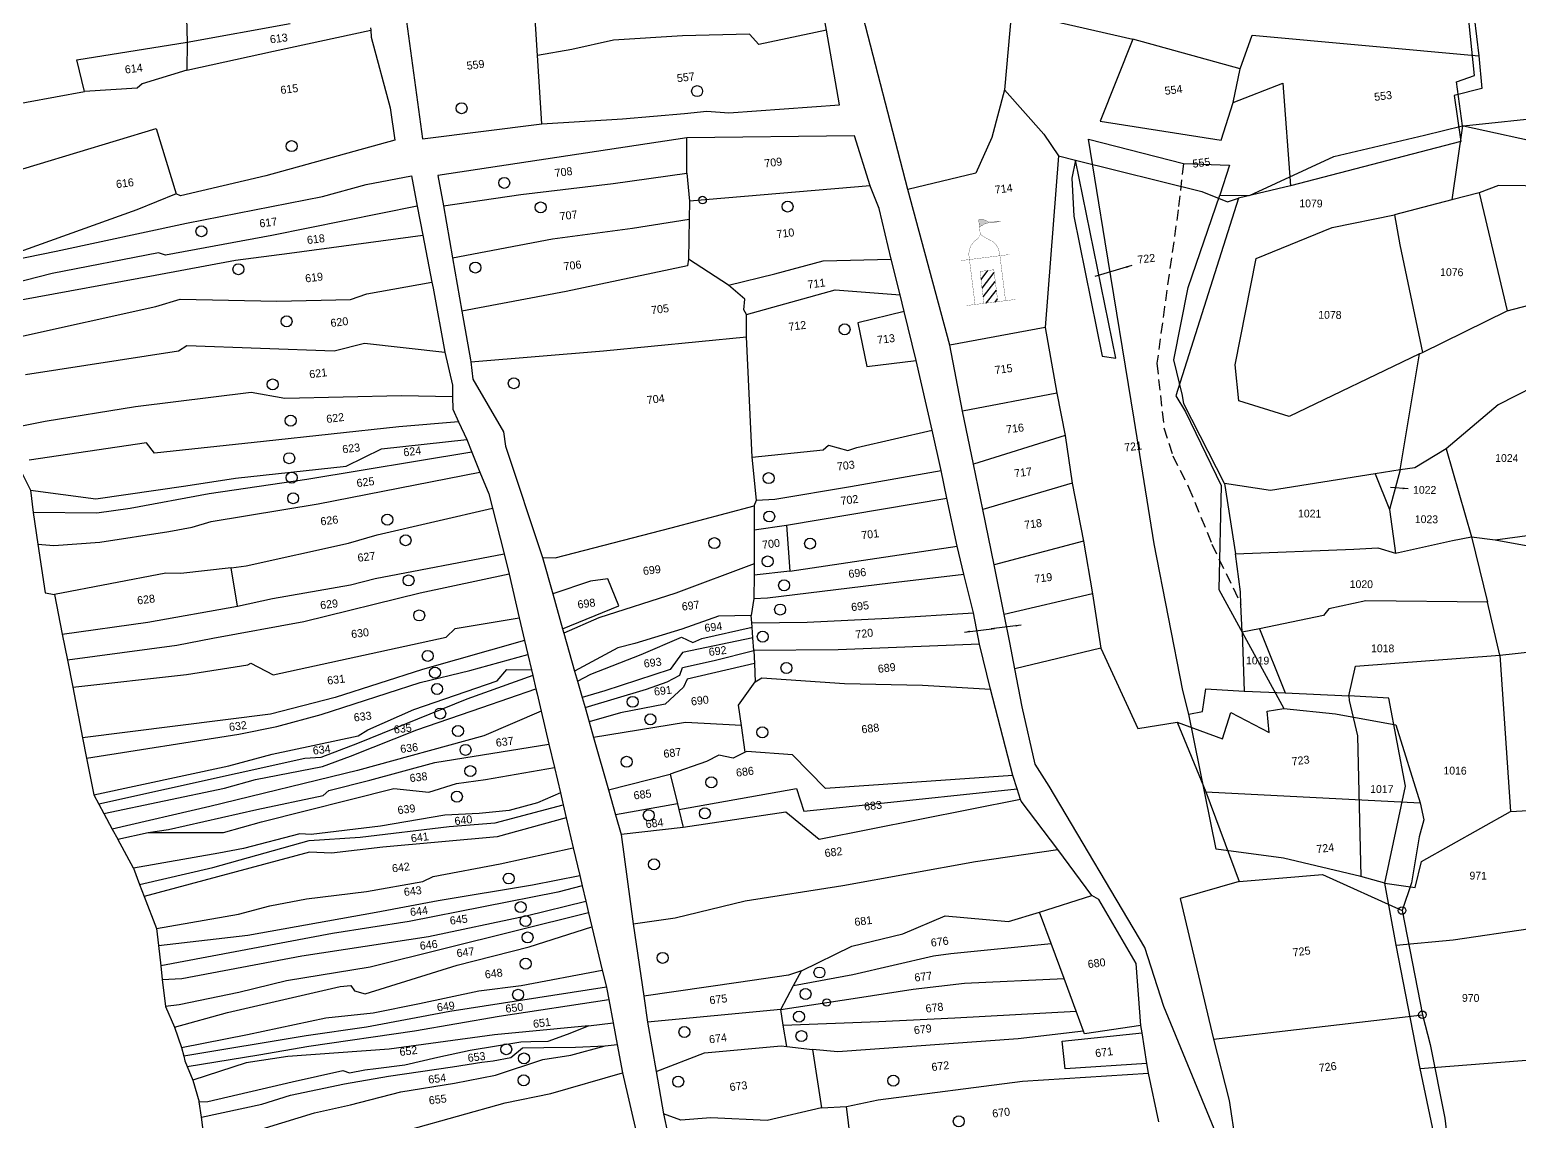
# Model space of a CAD drawing. Header units: metres. Extents: x 286362 to 288495, y 2008811 to 2013011.
# Drawn here: x 287114 to 287803, y 2010016 to 2010520 of the extents above; entities that cross this region are included whole.
import ezdxf
from ezdxf.enums import TextEntityAlignment as Align

# ---------------------------------------------------------------- set-up
doc = ezdxf.new("R2010")
doc.units = ezdxf.units.M
doc.linetypes.add('DASHED', pattern=[0.75, 0.5, -0.25])
for name, color, linetype in [('LINE_FOOTPATH', 1, 'DASHED'), ('POLY_PARCEL', 6, 'Continuous'), ('POLY_ROAD', 30, 'Continuous'), ('POLY_WATER', 4, 'Continuous'), ('TEXT_PARCEL', 7, 'Continuous'), ('V_BOUND_LINE', 7, 'Continuous')]:
    doc.layers.add(name, color=color, linetype=linetype)
doc.styles.get("Standard").update_dxf_attribs({"font": 'simplex.shx'})
doc.styles.add('TEXT_MAP', font='')
doc.styles.get('TEXT_MAP').set_extended_font_data('Kruti Dev 050')
doc.dimstyles.get("Standard").update_dxf_attribs({"dimtxt": 0.18, "dimasz": 0.18, "dimexe": 0.18, "dimexo": 0.0625, "dimgap": 0.09, "dimtad": 0, "dimtih": 1, "dimtoh": 1, "dimdec": 4, "dimzin": 0, "dimdsep": 46, "dimtxsty": 'Standard', "dimcen": 0.09, "dimadec": 0, "dimazin": 0, "dimtfac": 1, "dimtdec": 4, "dimtofl": 0, "dimtmove": 0, "dimatfit": 3, "dimfxl": 1, "dimtolj": 1, "dimtzin": 0, "dimarcsym": 0})

msp = doc.modelspace()

# ---------------------------------------------------------------- hatches: boundary and pattern name
at = {"linetype": 'Continuous'}
msp.add_hatch(color=256, dxfattribs=at).paths.add_polyline_path([(287556.1, 2010430.65), (287558.07, 2010431.23), (287560.34, 2010431.29), (287563.13, 2010431.75), (287557.32, 2010431.82), (287555.4, 2010432.6), (287553.12, 2010432.66), (287553.47, 2010429.39), (287553.86, 2010429.46)])
h = msp.add_hatch(dxfattribs=at)
h.set_pattern_fill('ANSI31', color=256, scale=23.038838, angle=7.15199, style=0)
h.set_pattern_definition([(52.152, (287038.1263, 2009679.727), (-2.274052, 1.766989), [])])
h.paths.add_polyline_path([(287553.75, 2010408.61), (287555.6, 2010393.85), (287561.98, 2010394.65), (287560.13, 2010409.41)])

# ---------------------------------------------------------------- linework, layer by layer
at = {"linetype": 'Continuous', "const_width": 0.115}
for points in [[(287553.86, 2010425.82), (287553.12, 2010432.66), (287555.4, 2010432.6), (287557.32, 2010431.82), (287563.13, 2010431.75), (287560.34, 2010431.29), (287558.07, 2010431.23), (287556.1, 2010430.65), (287553.86, 2010429.46), (287553.47, 2010429.39)], [(287548.85, 2010414.13), (287548.52, 2010416.75), (287549.33, 2010420.26), (287551.19, 2010422.65), (287552.95, 2010424), (287553.86, 2010425.82), (287555.36, 2010424.76), (287558.17, 2010423.18), (287559.74, 2010422.47), (287561.18, 2010420.95), (287562.35, 2010418.94), (287562.95, 2010415.9)], [(287544.93, 2010413.64), (287567.32, 2010416.45)], [(287565.56, 2010395.1), (287562.95, 2010415.9)], [(287551.45, 2010393.33), (287548.85, 2010414.13)], [(287555.6, 2010393.85), (287553.75, 2010408.61), (287560.13, 2010409.41), (287561.98, 2010394.65)], [(287547.54, 2010392.84), (287570.15, 2010395.68)]]:
    msp.add_lwpolyline(points, dxfattribs=at)
for centre, radius in [((287422.95, 2010492.02), 2.54), ((287314.02, 2010484.13), 2.54), ((287235.42, 2010466.58), 2.54), ((287333.75, 2010449.6), 2.54), ((287425.43, 2010441.65), 1.75), ((287350.56, 2010438.25), 2.54), ((287464.76, 2010438.62), 2.54), ((287193.71, 2010427.22), 2.54), ((287210.82, 2010409.66), 2.54), ((287320.39, 2010410.43), 2.54), ((287233.09, 2010385.53), 2.54), ((287491.12, 2010381.84), 2.54), ((287226.65, 2010356.37), 2.54), ((287338.17, 2010356.9), 2.54), ((287235, 2010339.63), 2.54), ((287234.3, 2010322.24), 2.54), ((287235.43, 2010313.24), 2.54), ((287455.99, 2010313.02), 2.54), ((287236.14, 2010303.72), 2.54), ((287279.71, 2010293.81), 2.54), ((287456.29, 2010295.28), 2.54), ((287288.12, 2010284.29), 2.54), ((287430.9, 2010282.96), 2.54), ((287475.18, 2010282.75), 2.54), ((287455.53, 2010274.51), 2.54), ((287289.49, 2010265.71), 2.54), ((287463.17, 2010263.45), 2.54), ((287294.41, 2010249.5), 2.54), ((287461.33, 2010252.24), 2.54), ((287453.29, 2010239.7), 2.54), ((287298.38, 2010230.81), 2.54), ((287301.75, 2010223.06), 2.54), ((287464.24, 2010225.21), 2.54), ((287302.7, 2010215.49), 2.54), ((287393.1, 2010209.55), 2.54), ((287304.13, 2010204.14), 2.54), ((287401.33, 2010201.45), 2.54), ((287312.36, 2010196.04), 2.54), ((287453.07, 2010195.45), 2.54), ((287315.85, 2010187.34), 2.54), ((287390.33, 2010181.81), 2.54), ((287318.05, 2010177.52), 2.54), ((287429.52, 2010172.3), 2.54), ((287311.84, 2010165.69), 2.54), ((287400.58, 2010157.07), 2.54), ((287426.51, 2010157.99), 2.54), ((287403.02, 2010134.37), 2.54), ((287335.83, 2010127.84), 2.54), ((287341.34, 2010114.59), 2.54), ((287748.89, 2010113.03), 1.75), ((287343.59, 2010108.14), 2.54), ((287344.54, 2010100.57), 2.54), ((287407, 2010091.13), 2.54), ((287343.65, 2010088.44), 2.54), ((287479.51, 2010084.36), 2.54), ((287340.17, 2010074.07), 2.54), ((287473.06, 2010074.42), 2.54), ((287482.86, 2010070.48), 1.75), ((287470.05, 2010063.95), 2.54), ((287758.31, 2010064.8), 1.75), ((287417.07, 2010056.82), 2.54), ((287334.67, 2010048.86), 2.54), ((287471.18, 2010054.96), 2.54), ((287342.9, 2010044.61), 2.54), ((287342.73, 2010034.49), 2.54), ((287414.18, 2010033.87), 2.54), ((287513.68, 2010034.34), 2.54), ((287543.94, 2010015.54), 2.54)]:
    msp.add_circle(centre, radius)
at = {"layer": 'LINE_FOOTPATH', "ltscale": 10}
for p, q in [((287647.81, 2010458.51), (287645.42, 2010437.14)), ((287645.42, 2010437.14), (287639.07, 2010392.27)), ((287639.07, 2010392.27), (287635.53, 2010366.14)), ((287635.53, 2010366.14), (287638.79, 2010336.32)), ((287638.79, 2010336.32), (287642.88, 2010323.35)), ((287642.88, 2010323.35), (287650.22, 2010308.85)), ((287650.22, 2010308.85), (287660.99, 2010282.5)), ((287660.99, 2010282.5), (287674.41, 2010254.61))]:
    msp.add_line(p, q, dxfattribs=at)
at = {"layer": 'POLY_PARCEL'}
for p, q in [((287782.47, 2010499.22), (287776.8, 2010553.42)), ((287349.14, 2010508.51), (287347.54, 2010532.88)), ((287186.88, 2010525.92), (287187.07, 2010514.72)), ((287568.23, 2010528.79), (287565.07, 2010492.67)), ((287568.23, 2010528.79), (287624.46, 2010516)), ((287187.07, 2010514.72), (287234.79, 2010523.27)), ((287226.99, 2010510.49), (287272.02, 2010520.27)), ((287482.71, 2010520.27), (287451.5, 2010513.66)), ((287136.09, 2010506.52), (287187.07, 2010514.72)), ((287187.07, 2010514.72), (287186.98, 2010501.76)), ((287384.32, 2010515.61), (287365.07, 2010511.32)), ((287416.22, 2010517.56), (287384.32, 2010515.61)), ((287447.16, 2010518.32), (287416.22, 2010517.56)), ((287451.5, 2010513.66), (287447.16, 2010518.32)), ((287624.46, 2010516), (287609.35, 2010478.12)), ((287674.08, 2010502.38), (287624.46, 2010516)), ((287674.08, 2010502.38), (287679.57, 2010517.95)), ((287679.57, 2010517.95), (287784.36, 2010508.38)), ((287139.67, 2010491.89), (287136.09, 2010506.52)), ((287186.98, 2010501.76), (287226.99, 2010510.49)), ((287365.07, 2010511.32), (287349.14, 2010508.51)), ((287351.17, 2010476.83), (287349.14, 2010508.51)), ((287186.98, 2010501.76), (287166.34, 2010495.45)), ((287670.82, 2010486.83), (287674.08, 2010502.38)), ((287774.06, 2010496.28), (287782.47, 2010499.22)), ((287091.49, 2010482.96), (287139.67, 2010491.89)), ((287163.97, 2010493.41), (287139.67, 2010491.89)), ((287166.34, 2010495.45), (287163.97, 2010493.41)), ((287565.07, 2010492.67), (287559.15, 2010470.59)), ((287565.07, 2010492.67), (287583.29, 2010472.13)), ((287670.82, 2010486.83), (287693.79, 2010495.67)), ((287693.79, 2010495.67), (287697.32, 2010448.25)), ((287776.88, 2010475.96), (287774.06, 2010496.28)), ((287665.33, 2010469.27), (287670.82, 2010486.83)), ((287609.35, 2010478.12), (287665.33, 2010469.27)), ((287062.39, 2010441.28), (287172.77, 2010474.73)), ((287172.77, 2010474.73), (287182.04, 2010444.51)), ((287583.29, 2010472.13), (287590.01, 2010462.05)), ((287418.25, 2010454.14), (287418.22, 2010470.37)), ((287559.15, 2010470.59), (287551.79, 2010454.03)), ((287611.56, 2010422.36), (287603.96, 2010469.83)), ((287603.96, 2010469.83), (287647.81, 2010458.51)), ((287590.01, 2010462.05), (287583.8, 2010382.7)), ((287590.01, 2010462.05), (287597.96, 2010460.07)), ((287597.96, 2010460.07), (287596.24, 2010451.75)), ((287597.96, 2010460.07), (287656.38, 2010445.57)), ((287616.62, 2010368.45), (287597.96, 2010460.07)), ((287647.81, 2010458.51), (287669.12, 2010457.8)), ((287669.12, 2010457.8), (287664.71, 2010443.91)), ((287384.08, 2010449.23), (287418.25, 2010454.14)), ((287418.25, 2010454.14), (287419.39, 2010441.15)), ((287551.79, 2010454.03), (287520.39, 2010446.6)), ((287596.24, 2010451.75), (287597.19, 2010434.25)), ((287305.58, 2010438.97), (287341.37, 2010444.29)), ((287341.37, 2010444.29), (287384.08, 2010449.23)), ((287502.99, 2010448.18), (287419.39, 2010441.15)), ((287656.38, 2010445.57), (287668.15, 2010440.84)), ((287784.52, 2010444.99), (287797.56, 2010390.4)), ((287293.52, 2010438.88), (287226.34, 2010425.2)), ((287419.39, 2010441.15), (287419.23, 2010432.86)), ((287668.15, 2010440.84), (287673.29, 2010442.56)), ((287393.11, 2010428.71), (287419.23, 2010432.86)), ((287419.23, 2010432.86), (287418.88, 2010414.36)), ((287597.19, 2010434.25), (287610.3, 2010369.4)), ((287745.34, 2010434.82), (287747.83, 2010420.99)), ((287226.34, 2010425.2), (287177.12, 2010416.17)), ((287234.37, 2010417.02), (287296.11, 2010425.42)), ((287309.81, 2010414.99), (287356.04, 2010423.65)), ((287356.04, 2010423.65), (287393.11, 2010428.71)), ((287173.91, 2010417.29), (287124.62, 2010407.61)), ((287177.12, 2010416.17), (287173.91, 2010417.29)), ((287209.4, 2010413.89), (287234.37, 2010417.02)), ((287625.05, 2010340.27), (287611.56, 2010422.36)), ((287747.83, 2010420.99), (287758.29, 2010371.11)), ((287172.37, 2010406.83), (287209.4, 2010413.89)), ((287418.44, 2010411.18), (287362.43, 2010399.37)), ((287418.88, 2010414.36), (287418.44, 2010411.18)), ((287437.47, 2010402.33), (287418.88, 2010414.36)), ((287458.8, 2010407.58), (287481.18, 2010413.51)), ((287481.18, 2010413.51), (287512.7, 2010414.32)), ((287124.62, 2010407.61), (287091.98, 2010399.36)), ((287110.15, 2010395.53), (287172.37, 2010406.83)), ((287270.19, 2010398.32), (287300.33, 2010403.65)), ((287437.47, 2010402.33), (287458.8, 2010407.58)), ((287444.96, 2010395.77), (287437.47, 2010402.33)), ((287172.65, 2010392.41), (287183.81, 2010395.78)), ((287183.81, 2010395.78), (287228.54, 2010394.83)), ((287228.54, 2010394.83), (287262.66, 2010395.63)), ((287262.66, 2010395.63), (287270.19, 2010398.32)), ((287362.43, 2010399.37), (287314.19, 2010390.2)), ((287444.52, 2010390.93), (287444.96, 2010395.77)), ((287445.7, 2010388.76), (287486.76, 2010400.16)), ((287486.76, 2010400.16), (287516.77, 2010397.88)), ((287108.6, 2010378.25), (287172.65, 2010392.41)), ((287445.7, 2010388.76), (287444.52, 2010390.93)), ((287445.75, 2010378.36), (287445.7, 2010388.76)), ((287518.7, 2010390.04), (287497.23, 2010384.82)), ((287497.23, 2010384.82), (287501.42, 2010364.73)), ((287583.8, 2010382.7), (287539.85, 2010374.51)), ((287583.8, 2010382.7), (287589.34, 2010352.38)), ((287255.03, 2010371.93), (287269.14, 2010375.45)), ((287269.14, 2010375.45), (287306.26, 2010371.31)), ((287379.62, 2010371.96), (287445.75, 2010378.36)), ((287448.38, 2010322.79), (287445.75, 2010378.36)), ((287112.3, 2010361.01), (287183.1, 2010371.86)), ((287183.1, 2010371.86), (287186.94, 2010374.31)), ((287186.94, 2010374.31), (287255.03, 2010371.93)), ((287318.29, 2010366.76), (287379.62, 2010371.96)), ((287610.3, 2010369.4), (287616.62, 2010368.45)), ((287501.42, 2010364.73), (287524.29, 2010367.44)), ((287216.67, 2010352.64), (287163.2, 2010345.93)), ((287232.33, 2010349.79), (287216.67, 2010352.64)), ((287286.18, 2010351.09), (287232.33, 2010349.79)), ((287309.89, 2010350.61), (287286.18, 2010351.09)), ((287589.34, 2010352.38), (287545.69, 2010344.06)), ((287589.34, 2010352.38), (287593.05, 2010332.74)), ((287163.2, 2010345.93), (287121.41, 2010339.15)), ((287634.24, 2010282.71), (287625.05, 2010340.27)), ((287121.41, 2010339.15), (287100.72, 2010335.03)), ((287284.96, 2010336.72), (287222.4, 2010329.96)), ((287312.64, 2010339), (287284.96, 2010336.72)), ((287496.77, 2010327.2), (287531.56, 2010335.18)), ((287168.36, 2010329.3), (287114.03, 2010321.39)), ((287172.02, 2010324.51), (287168.36, 2010329.3)), ((287222.4, 2010329.96), (287172.02, 2010324.51)), ((287260.65, 2010318.6), (287277.05, 2010326.55)), ((287277.05, 2010326.55), (287316.37, 2010330.95)), ((287481.29, 2010326.09), (287483.73, 2010328.27)), ((287483.73, 2010328.27), (287492.57, 2010325.84)), ((287492.57, 2010325.84), (287496.77, 2010327.2)), ((287593.05, 2010332.74), (287550.76, 2010319.54)), ((287593.05, 2010332.74), (287596.31, 2010310.67)), ((287769.33, 2010326.65), (287780.99, 2010285.93)), ((287318.77, 2010325.01), (287242.51, 2010312.32)), ((287448.38, 2010322.79), (287481.29, 2010326.09)), ((287450.46, 2010302.86), (287448.38, 2010322.79)), ((287108.82, 2010319.22), (287114.67, 2010307.5)), ((287186.57, 2010309.52), (287209.52, 2010313.06)), ((287209.52, 2010313.06), (287260.65, 2010318.6)), ((287247.73, 2010301.17), (287322.5, 2010315.79)), ((287493.83, 2010309.14), (287535.76, 2010316.59)), ((287736.49, 2010315.03), (287743.15, 2010298.54)), ((287748.05, 2010316.79), (287743.15, 2010298.54)), ((287748.07, 2010316.88), (287748.05, 2010316.79)), ((287114.67, 2010307.5), (287144.92, 2010303.42)), ((287114.67, 2010307.5), (287115.96, 2010297.09)), ((287144.92, 2010303.42), (287186.57, 2010309.52)), ((287197.32, 2010305.79), (287160.78, 2010299.02)), ((287242.51, 2010312.32), (287197.32, 2010305.79)), ((287458.94, 2010303.3), (287493.83, 2010309.14)), ((287596.31, 2010310.67), (287555.1, 2010298.58)), ((287596.31, 2010310.67), (287601.67, 2010283.8)), ((287666.74, 2010310.57), (287671.91, 2010278.05)), ((287160.78, 2010299.02), (287145.3, 2010296.86)), ((287198.25, 2010292.99), (287247.73, 2010301.17)), ((287274.98, 2010286.82), (287328.28, 2010299.16)), ((287410.97, 2010289.96), (287449.26, 2010300.18)), ((287449.26, 2010300.18), (287449.25, 2010289.08)), ((287449.26, 2010300.18), (287450.46, 2010302.86)), ((287450.46, 2010302.86), (287458.94, 2010303.3)), ((287464.21, 2010291.26), (287538.47, 2010303.76)), ((287145.3, 2010296.86), (287115.96, 2010297.09)), ((287115.96, 2010297.09), (287118.01, 2010282.48)), ((287189.4, 2010290.35), (287198.25, 2010292.99)), ((287743.15, 2010298.54), (287745.87, 2010278.38)), ((287146.75, 2010283.47), (287178.72, 2010288.35)), ((287178.72, 2010288.35), (287189.4, 2010290.35)), ((287261.68, 2010282.97), (287274.98, 2010286.82)), ((287357.29, 2010276.15), (287410.97, 2010289.96)), ((287449.25, 2010289.08), (287449.24, 2010273.35)), ((287449.25, 2010289.08), (287464.21, 2010291.26)), ((287464.21, 2010291.26), (287465.83, 2010270.02)), ((287772.23, 2010284.1), (287780.99, 2010285.93)), ((287780.99, 2010285.93), (287788.42, 2010255.7)), ((287780.99, 2010285.93), (287791.99, 2010284.43)), ((287791.99, 2010284.43), (287820.76, 2010288.34)), ((287118.01, 2010282.48), (287125.52, 2010281.9)), ((287118.01, 2010282.48), (287121.49, 2010259.94)), ((287125.52, 2010281.9), (287146.75, 2010283.47)), ((287214.46, 2010272.45), (287261.68, 2010282.97)), ((287274.01, 2010266.59), (287333.75, 2010278.07)), ((287465.83, 2010270.02), (287543.17, 2010281.59)), ((287601.67, 2010283.8), (287560.28, 2010272.9)), ((287601.67, 2010283.8), (287605.71, 2010259.49)), ((287647.51, 2010214.82), (287634.24, 2010282.71)), ((287671.91, 2010278.05), (287726.65, 2010280.14)), ((287674.18, 2010260.38), (287671.91, 2010278.05)), ((287726.65, 2010280.14), (287737.67, 2010280.73)), ((287737.67, 2010280.73), (287745.87, 2010278.38)), ((287745.87, 2010278.38), (287772.23, 2010284.1)), ((287791.99, 2010284.43), (287858.74, 2010272.4)), ((287207.5, 2010271.56), (287184.22, 2010268.86)), ((287207.5, 2010271.56), (287214.46, 2010272.45)), ((287210.38, 2010253.78), (287207.5, 2010271.56)), ((287351.48, 2010276.24), (287357.29, 2010276.15)), ((287449.24, 2010273.35), (287413.08, 2010259.83)), ((287449.24, 2010273.35), (287449.24, 2010268.12)), ((287177.2, 2010269.07), (287125.74, 2010259.17)), ((287184.22, 2010268.86), (287177.2, 2010269.07)), ((287262.58, 2010263.63), (287274.01, 2010266.59)), ((287335.96, 2010268.66), (287294.85, 2010259.79)), ((287373.65, 2010265.29), (287356.15, 2010259.57)), ((287381.62, 2010266.5), (287373.65, 2010265.29)), ((287386.73, 2010254.02), (287381.62, 2010266.5)), ((287449.24, 2010268.12), (287449.23, 2010257.29)), ((287465.83, 2010270.02), (287449.24, 2010268.12)), ((287455.5, 2010257.69), (287512.33, 2010264.62)), ((287512.33, 2010264.62), (287546.34, 2010268.64)), ((287121.49, 2010259.94), (287125.74, 2010259.17)), ((287125.74, 2010259.17), (287129.34, 2010240.91)), ((287210.38, 2010253.78), (287226.63, 2010257.37)), ((287226.63, 2010257.37), (287262.58, 2010263.63)), ((287294.85, 2010259.79), (287241.12, 2010246.49)), ((287413.08, 2010259.83), (287377.43, 2010248.48)), ((287449.23, 2010257.29), (287455.5, 2010257.69)), ((287605.71, 2010259.49), (287564.93, 2010249.89)), ((287605.71, 2010259.49), (287609.6, 2010234.43)), ((287674.41, 2010254.61), (287674.18, 2010260.38)), ((287168.89, 2010246.39), (287210.38, 2010253.78)), ((287360.71, 2010243.32), (287386.73, 2010254.02)), ((287449.23, 2010257.29), (287447.94, 2010249.55)), ((287511.48, 2010248.19), (287550.75, 2010250.65)), ((287674.91, 2010241.77), (287674.41, 2010254.61)), ((287715.06, 2010252.57), (287712.58, 2010249.45)), ((287732.13, 2010256.25), (287715.06, 2010252.57)), ((287788.42, 2010255.7), (287732.13, 2010256.25)), ((287794.11, 2010231.16), (287788.42, 2010255.7)), ((287129.34, 2010240.91), (287168.89, 2010246.39)), ((287241.12, 2010246.49), (287198.92, 2010238.8)), ((287311.11, 2010243.47), (287340.71, 2010248.41)), ((287377.43, 2010248.48), (287361.26, 2010241.38)), ((287432.79, 2010249.11), (287415.82, 2010243.23)), ((287425.13, 2010238.78), (287448.34, 2010244.14)), ((287447.94, 2010249.55), (287432.79, 2010249.11)), ((287448.2, 2010246.09), (287447.94, 2010249.55)), ((287448.2, 2010246.09), (287473.8, 2010246.38)), ((287448.34, 2010244.14), (287448.2, 2010246.09)), ((287448.71, 2010239.18), (287448.34, 2010244.14)), ((287473.8, 2010246.38), (287511.48, 2010248.19)), ((287712.58, 2010249.45), (287682.97, 2010243.27)), ((287129.34, 2010240.91), (287131.73, 2010228.77)), ((287198.92, 2010238.8), (287182.27, 2010235.61)), ((287226.88, 2010221.98), (287306.9, 2010239.46)), ((287343.18, 2010237.85), (287295.91, 2010224.49)), ((287306.9, 2010239.46), (287311.11, 2010243.47)), ((287415.82, 2010243.23), (287394.16, 2010236.56)), ((287397.08, 2010231.51), (287415.67, 2010239.46)), ((287415.67, 2010239.46), (287420.97, 2010237.01)), ((287448.71, 2010239.18), (287416.13, 2010232.44)), ((287420.97, 2010237.01), (287425.13, 2010238.78)), ((287449.15, 2010233.26), (287448.71, 2010239.18)), ((287682.97, 2010243.27), (287674.91, 2010241.77)), ((287674.91, 2010241.77), (287675.84, 2010214.47)), ((287682.97, 2010243.27), (287694.89, 2010213.76)), ((287794.11, 2010231.16), (287857.39, 2010237.99)), ((287182.27, 2010235.61), (287131.73, 2010228.77)), ((287317.84, 2010223.97), (287344.67, 2010231.49)), ((287386.29, 2010234.53), (287366.3, 2010223.72)), ((287373.86, 2010222.35), (287397.08, 2010231.51)), ((287394.16, 2010236.56), (287386.29, 2010234.53)), ((287416.13, 2010232.44), (287410.47, 2010224.45)), ((287430.77, 2010228.66), (287449.15, 2010233.26)), ((287488.14, 2010233.55), (287449.15, 2010233.26)), ((287449.15, 2010233.26), (287449.39, 2010227.24)), ((287553.56, 2010236.24), (287488.14, 2010233.55)), ((287609.6, 2010234.43), (287569.89, 2010224.76)), ((287609.6, 2010234.43), (287626.73, 2010197.17)), ((287727.36, 2010226.03), (287794.11, 2010231.16)), ((287794.11, 2010231.16), (287798.99, 2010158.85)), ((287131.73, 2010228.77), (287134.18, 2010216.3)), ((287186.84, 2010222.21), (287215.15, 2010226.63)), ((287215.15, 2010226.63), (287216.57, 2010227.47)), ((287216.57, 2010227.47), (287226.88, 2010221.98)), ((287295.91, 2010224.49), (287255.55, 2010211.56)), ((287294.92, 2010218.47), (287317.84, 2010223.97)), ((287330.54, 2010219.21), (287334.9, 2010224.57)), ((287334.9, 2010224.57), (287346.33, 2010224.41)), ((287410.47, 2010224.45), (287380.25, 2010214.62)), ((287414.96, 2010221.89), (287416.19, 2010225.37)), ((287416.19, 2010225.37), (287430.77, 2010228.66)), ((287449.39, 2010227.24), (287418.32, 2010220.02)), ((287449.39, 2010227.24), (287449.72, 2010218.75)), ((287724.31, 2010212.27), (287727.36, 2010226.03)), ((287134.18, 2010216.3), (287186.84, 2010222.21)), ((287134.18, 2010216.3), (287138.78, 2010192.89)), ((287249.04, 2010203.73), (287294.92, 2010218.47)), ((287291.86, 2010206.03), (287330.54, 2010219.21)), ((287346.94, 2010221.81), (287316.48, 2010210.84)), ((287367.61, 2010219.13), (287373.86, 2010222.35)), ((287399.53, 2010215.37), (287409.09, 2010218.86)), ((287416.7, 2010216.28), (287408.09, 2010208.53)), ((287409.09, 2010218.86), (287414.96, 2010221.89)), ((287418.32, 2010220.02), (287416.7, 2010216.28)), ((287442.11, 2010208.01), (287449.72, 2010218.75)), ((287449.72, 2010218.75), (287452.82, 2010220.59)), ((287452.82, 2010220.59), (287491.05, 2010218.1)), ((287491.05, 2010218.1), (287527.2, 2010217.23)), ((287527.2, 2010217.23), (287558.53, 2010215.37)), ((287255.55, 2010211.56), (287225.68, 2010203.88)), ((287316.48, 2010210.84), (287265.87, 2010190.28)), ((287323.32, 2010206.89), (287348.39, 2010215.63)), ((287380.25, 2010214.62), (287369.78, 2010211.52)), ((287371.11, 2010206.86), (287399.53, 2010215.37)), ((287650.26, 2010203.81), (287647.51, 2010214.82)), ((287656.69, 2010205.04), (287658.19, 2010215.51)), ((287658.19, 2010215.51), (287675.84, 2010214.47)), ((287675.84, 2010214.47), (287694.89, 2010213.76)), ((287694.89, 2010213.76), (287724.31, 2010212.27)), ((287724.31, 2010212.27), (287724.47, 2010210.17)), ((287742.84, 2010211.21), (287724.31, 2010212.27)), ((287724.47, 2010210.17), (287728.33, 2010193.88)), ((287750.5, 2010170.53), (287742.84, 2010211.21)), ((287225.68, 2010203.88), (287138.78, 2010192.89)), ((287228.53, 2010198.1), (287249.04, 2010203.73)), ((287270.73, 2010196.6), (287291.86, 2010206.03)), ((287293.25, 2010196.54), (287323.32, 2010206.89)), ((287350.83, 2010205.24), (287324.28, 2010193.9)), ((287387.56, 2010204.5), (287372.98, 2010200.31)), ((287408.09, 2010208.53), (287387.56, 2010204.5)), ((287443.51, 2010198.53), (287442.11, 2010208.01)), ((287650.26, 2010203.81), (287656.69, 2010205.04)), ((287662.94, 2010141.41), (287650.26, 2010203.81)), ((287665.81, 2010192.4), (287669.74, 2010204.56)), ((287669.74, 2010204.56), (287687.53, 2010195.37)), ((287686.55, 2010205.17), (287694.28, 2010206.53)), ((287687.53, 2010195.37), (287686.55, 2010205.17)), ((287211.04, 2010194.59), (287228.53, 2010198.1)), ((287262.63, 2010184.39), (287293.25, 2010196.54)), ((287266.27, 2010193.86), (287270.73, 2010196.6)), ((287417.51, 2010199.92), (287375.04, 2010193.09)), ((287443.51, 2010198.53), (287417.51, 2010199.92)), ((287445.22, 2010186.23), (287443.51, 2010198.53)), ((287626.73, 2010197.17), (287644.97, 2010200.21)), ((287644.97, 2010200.21), (287665.81, 2010192.4)), ((287644.97, 2010200.21), (287658.21, 2010167.87)), ((287138.78, 2010192.89), (287140.62, 2010183.57)), ((287140.62, 2010183.57), (287211.04, 2010194.59)), ((287226.44, 2010185.36), (287266.27, 2010193.86)), ((287265.87, 2010190.28), (287248.92, 2010183.78)), ((287324.28, 2010193.9), (287265.91, 2010177.83)), ((287301.57, 2010181.43), (287354.4, 2010190.01)), ((287728.33, 2010193.88), (287729.83, 2010128.84)), ((287140.62, 2010183.57), (287143.97, 2010166.49)), ((287241.55, 2010183.29), (287146.25, 2010162.26)), ((287206.35, 2010180), (287226.44, 2010185.36)), ((287248.92, 2010183.78), (287241.55, 2010183.29)), ((287249.66, 2010179.71), (287262.63, 2010184.39)), ((287427.27, 2010181.92), (287410.49, 2010176.02)), ((287432.93, 2010184.92), (287427.27, 2010181.92)), ((287439.57, 2010183.47), (287432.93, 2010184.92)), ((287445.22, 2010186.23), (287439.57, 2010183.47)), ((287445.85, 2010186.54), (287445.22, 2010186.23)), ((287467.08, 2010185.04), (287445.85, 2010186.54)), ((287482.23, 2010169.41), (287467.08, 2010185.04)), ((287143.97, 2010166.49), (287206.35, 2010180)), ((287265.91, 2010177.83), (287197.54, 2010161.15)), ((287218.72, 2010173.64), (287249.66, 2010179.71)), ((287271.66, 2010173.29), (287301.57, 2010181.43)), ((287325.03, 2010173.63), (287356.96, 2010179.12)), ((287381.89, 2010168.89), (287410.49, 2010176.02)), ((287410.49, 2010176.02), (287413.83, 2010162.33)), ((287568.93, 2010175.55), (287482.23, 2010169.41)), ((287148.57, 2010157.96), (287204.35, 2010169.65)), ((287204.35, 2010169.65), (287218.72, 2010173.64)), ((287221.44, 2010154.08), (287282.7, 2010169.41)), ((287250.02, 2010166.2), (287252.58, 2010168.49)), ((287252.58, 2010168.49), (287271.66, 2010173.29)), ((287282.7, 2010169.41), (287298.88, 2010167.73)), ((287298.88, 2010167.73), (287311.71, 2010171.74)), ((287311.71, 2010171.74), (287325.03, 2010173.63)), ((287414.45, 2010159.77), (287468.82, 2010169.39)), ((287468.82, 2010169.39), (287472.21, 2010158.99)), ((287500.79, 2010161.95), (287570.95, 2010169.3)), ((287658.21, 2010167.87), (287757.24, 2010162.88)), ((287658.21, 2010167.87), (287673.59, 2010126.38)), ((287740.88, 2010125.71), (287750.5, 2010170.53)), ((287143.97, 2010166.49), (287146.25, 2010162.26)), ((287146.25, 2010162.26), (287148.57, 2010157.96)), ((287197.54, 2010161.15), (287152.49, 2010150.7)), ((287219.35, 2010159.73), (287250.02, 2010166.2)), ((287329.5, 2010153.62), (287361, 2010161.88)), ((287349.12, 2010162.89), (287336.02, 2010159.28)), ((287359.71, 2010167.4), (287349.12, 2010162.89)), ((287413.83, 2010162.33), (287385.16, 2010157.36)), ((287413.83, 2010162.33), (287414.45, 2010159.77)), ((287472.21, 2010158.99), (287500.79, 2010161.95)), ((287572.52, 2010164.42), (287479.33, 2010145.93)), ((287148.57, 2010157.96), (287152.49, 2010150.7)), ((287178.53, 2010150.46), (287219.35, 2010159.73)), ((287203.92, 2010149.04), (287221.44, 2010154.08)), ((287306.34, 2010157.08), (287276.58, 2010152.04)), ((287322.19, 2010157.98), (287306.34, 2010157.08)), ((287336.02, 2010159.28), (287322.19, 2010157.98)), ((287362.42, 2010155.87), (287330.4, 2010147.16)), ((287414.45, 2010159.77), (287416.5, 2010151.38)), ((287463.93, 2010158.58), (287416.5, 2010151.38)), ((287479.33, 2010145.93), (287463.93, 2010158.58)), ((287757.86, 2010135.65), (287798.99, 2010158.85)), ((287798.99, 2010158.85), (287833.72, 2010160.7)), ((287152.49, 2010150.7), (287155.04, 2010145.98)), ((287155.04, 2010145.98), (287169.08, 2010149.05)), ((287169.08, 2010149.05), (287178.53, 2010150.46)), ((287169.08, 2010149.05), (287203.92, 2010149.04)), ((287239.2, 2010148.44), (287213.15, 2010141.67)), ((287244.47, 2010148.23), (287239.2, 2010148.44)), ((287276.58, 2010152.04), (287244.47, 2010148.23)), ((287267.15, 2010146.89), (287308.29, 2010151.83)), ((287330.4, 2010147.16), (287277.66, 2010142.29)), ((287308.29, 2010151.83), (287329.5, 2010153.62)), ((287416.5, 2010151.38), (287387.77, 2010148.13)), ((287162.24, 2010132.66), (287155.04, 2010145.98)), ((287198.94, 2010132.87), (287243.5, 2010145.45)), ((287213.15, 2010141.67), (287201.82, 2010139.6)), ((287243.5, 2010145.45), (287267.15, 2010146.89)), ((287277.66, 2010142.29), (287253.86, 2010139.54)), ((287331.87, 2010134.67), (287365.65, 2010142.08)), ((287551.66, 2010135.64), (287589.7, 2010141.22)), ((287694.11, 2010137.25), (287662.94, 2010141.41)), ((287201.82, 2010139.6), (287162.24, 2010132.66)), ((287243.74, 2010140.02), (287167.25, 2010119.57)), ((287253.86, 2010139.54), (287243.74, 2010140.02)), ((287300.9, 2010128.82), (287331.87, 2010134.67)), ((287490.26, 2010124.6), (287551.66, 2010135.64)), ((287729.83, 2010128.84), (287694.11, 2010137.25)), ((287754.94, 2010123.62), (287757.86, 2010135.65)), ((287162.24, 2010132.66), (287165.12, 2010125.13)), ((287165.12, 2010125.13), (287198.94, 2010132.87)), ((287270.06, 2010121.89), (287296.16, 2010126.47)), ((287296.16, 2010126.47), (287300.9, 2010128.82)), ((287346.88, 2010124.91), (287368.68, 2010129.17)), ((287673.59, 2010126.38), (287712.15, 2010129.73)), ((287712.15, 2010129.73), (287748.89, 2010113.03)), ((287740.88, 2010125.71), (287729.83, 2010128.84)), ((287165.12, 2010125.13), (287167.25, 2010119.57)), ((287167.25, 2010119.57), (287172.92, 2010104.73)), ((287242.29, 2010118.4), (287270.06, 2010121.89)), ((287358.53, 2010121.57), (287289.83, 2010107.92)), ((287303.18, 2010117.68), (287346.88, 2010124.91)), ((287369.8, 2010124.41), (287358.53, 2010121.57)), ((287445.12, 2010117.47), (287490.26, 2010124.6)), ((287581.25, 2010112.23), (287605.46, 2010120.04)), ((287673.59, 2010126.38), (287646.3, 2010118.55)), ((287740.88, 2010125.71), (287754.94, 2010123.62)), ((287746.14, 2010097.07), (287740.88, 2010125.71)), ((287210.81, 2010111.39), (287225.42, 2010115.19)), ((287225.42, 2010115.19), (287242.29, 2010118.4)), ((287274.55, 2010112.34), (287303.18, 2010117.68)), ((287343.95, 2010110.56), (287371.44, 2010117.42)), ((287412.77, 2010109.67), (287445.12, 2010117.47)), ((287646.3, 2010118.55), (287661.66, 2010053.48)), ((287172.92, 2010104.73), (287210.81, 2010111.39)), ((287215.11, 2010101.6), (287274.55, 2010112.34)), ((287289.83, 2010107.92), (287254.38, 2010102.38)), ((287372.72, 2010111.95), (287271.68, 2010086.86)), ((287298.71, 2010100.94), (287343.95, 2010110.56)), ((287393.29, 2010106.86), (287412.77, 2010109.67)), ((287518.05, 2010102.28), (287537.63, 2010110.55)), ((287537.63, 2010110.55), (287566.99, 2010107.98)), ((287566.99, 2010107.98), (287581.25, 2010112.23)), ((287586.6, 2010097.79), (287581.25, 2010112.23)), ((287172.92, 2010104.73), (287173.82, 2010096.87)), ((287173.82, 2010096.87), (287215.11, 2010101.6)), ((287254.38, 2010102.38), (287174.9, 2010087.38)), ((287240.13, 2010092.06), (287298.71, 2010100.94)), ((287345.23, 2010096.29), (287374.24, 2010105.51)), ((287494.48, 2010096.57), (287518.05, 2010102.28)), ((287746.14, 2010097.07), (287772.56, 2010099.43)), ((287772.56, 2010099.43), (287808.11, 2010104.72)), ((287173.82, 2010096.87), (287174.9, 2010087.38)), ((287184.6, 2010081.6), (287240.13, 2010092.06)), ((287311.97, 2010087.75), (287345.23, 2010096.29)), ((287471.13, 2010085.14), (287494.48, 2010096.57)), ((287494.97, 2010083.43), (287532.18, 2010092.1)), ((287532.18, 2010092.1), (287540.31, 2010093.12)), ((287540.31, 2010093.12), (287586.6, 2010097.79)), ((287592.62, 2010081.53), (287586.6, 2010097.79)), ((287757.35, 2010040.02), (287746.14, 2010097.07)), ((287174.9, 2010087.38), (287175.62, 2010081.13)), ((287271.68, 2010086.86), (287233.06, 2010080.47)), ((287269.46, 2010074.55), (287311.97, 2010087.75)), ((287341.58, 2010078.27), (287379.09, 2010085.5)), ((287471.13, 2010085.14), (287465.13, 2010083.13)), ((287467.57, 2010078.41), (287471.13, 2010085.14)), ((287175.62, 2010081.13), (287184.6, 2010081.6)), ((287175.62, 2010081.13), (287177.04, 2010068.7)), ((287233.06, 2010080.47), (287211, 2010075.08)), ((287257.88, 2010077.9), (287262.86, 2010078.31)), ((287262.86, 2010078.31), (287264.48, 2010075.89)), ((287321.99, 2010075.82), (287341.58, 2010078.27)), ((287442.02, 2010079.73), (287398.22, 2010073.47)), ((287465.13, 2010083.13), (287442.02, 2010079.73)), ((287461.62, 2010067.18), (287467.57, 2010078.41)), ((287467.57, 2010078.41), (287494.97, 2010083.43)), ((287522.85, 2010076.67), (287546.54, 2010079.39)), ((287546.54, 2010079.39), (287592.62, 2010081.53)), ((287598.2, 2010066.47), (287592.62, 2010081.53)), ((287211, 2010075.08), (287183.5, 2010069.44)), ((287205.82, 2010065.91), (287257.88, 2010077.9)), ((287264.48, 2010075.89), (287269.46, 2010074.55)), ((287294.51, 2010069.96), (287321.99, 2010075.82)), ((287381.02, 2010077.57), (287308.62, 2010066.28)), ((287331.35, 2010064.11), (287382.14, 2010071.8)), ((287461.62, 2010067.18), (287497.07, 2010072.68)), ((287497.07, 2010072.68), (287522.85, 2010076.67)), ((287183.5, 2010069.44), (287177.04, 2010068.7)), ((287177.04, 2010068.7), (287181.3, 2010059.12)), ((287181.3, 2010059.12), (287205.82, 2010065.91)), ((287251.17, 2010063.43), (287273.18, 2010065.76)), ((287308.62, 2010066.28), (287270.1, 2010059.04)), ((287273.18, 2010065.76), (287294.51, 2010069.96)), ((287461.62, 2010067.18), (287400, 2010061.38)), ((287462.76, 2010060.07), (287461.62, 2010067.18)), ((287542.05, 2010063.32), (287598.2, 2010066.47)), ((287601.6, 2010057.28), (287598.2, 2010066.47)), ((287661.66, 2010053.48), (287758.31, 2010064.8)), ((287181.3, 2010059.12), (287184.46, 2010049.68)), ((287214.97, 2010055.61), (287251.17, 2010063.43)), ((287270.1, 2010059.04), (287242.17, 2010055.1)), ((287292.17, 2010057.44), (287331.35, 2010064.11)), ((287372.71, 2010059.72), (287329.3, 2010055.52)), ((287363.03, 2010055.78), (287372.71, 2010059.72)), ((287372.71, 2010059.72), (287384.13, 2010061.12)), ((287462.76, 2010060.07), (287506.96, 2010061.66)), ((287464.36, 2010050.13), (287462.76, 2010060.07)), ((287506.96, 2010061.66), (287542.05, 2010063.32)), ((287628.15, 2010059.91), (287602.09, 2010055.95)), ((287184.46, 2010049.68), (287214.97, 2010055.61)), ((287242.17, 2010055.1), (287185.52, 2010045.7)), ((287243.44, 2010050.23), (287292.17, 2010057.44)), ((287329.3, 2010055.52), (287280.47, 2010048.89)), ((287318.02, 2010048.4), (287341.37, 2010052.32)), ((287341.37, 2010052.32), (287346.07, 2010052.41)), ((287346.07, 2010052.41), (287353.98, 2010052.66)), ((287353.98, 2010052.66), (287363.03, 2010055.78)), ((287380.34, 2010050.39), (287386, 2010051.08)), ((287571.33, 2010053.69), (287487.96, 2010047.73)), ((287601.6, 2010057.28), (287571.33, 2010053.69)), ((287591.74, 2010052.65), (287628.68, 2010056.53)), ((287593.1, 2010039.81), (287591.74, 2010052.65)), ((287602.09, 2010055.95), (287601.6, 2010057.28)), ((287661.66, 2010053.48), (287668.94, 2010025.11)), ((287184.46, 2010049.68), (287185.52, 2010045.7)), ((287185.52, 2010045.7), (287186.1, 2010043.55)), ((287187.13, 2010040.93), (287220.32, 2010046.24)), ((287233.72, 2010045.51), (287214.48, 2010042.6)), ((287220.32, 2010046.24), (287243.44, 2010050.23)), ((287280.47, 2010048.89), (287233.72, 2010045.51)), ((287287.84, 2010041.63), (287303.02, 2010045.27)), ((287303.02, 2010045.27), (287318.02, 2010048.4)), ((287328.57, 2010043.52), (287336.82, 2010045.05)), ((287329.65, 2010036.84), (287351.59, 2010044.06)), ((287336.82, 2010045.05), (287342.22, 2010049.45)), ((287342.22, 2010049.45), (287352.12, 2010049.7)), ((287351.59, 2010044.06), (287364.48, 2010046.17)), ((287352.12, 2010049.7), (287366.76, 2010049.8)), ((287364.48, 2010046.17), (287380.34, 2010050.39)), ((287366.76, 2010049.8), (287380.34, 2010050.39)), ((287403.94, 2010038.63), (287426.32, 2010047.24)), ((287426.32, 2010047.24), (287461.72, 2010050.43)), ((287461.72, 2010050.43), (287464.36, 2010050.13)), ((287464.36, 2010050.13), (287476.31, 2010048.77)), ((287487.96, 2010047.73), (287476.31, 2010048.77)), ((287476.31, 2010048.77), (287480.45, 2010021.77)), ((287757.35, 2010040.02), (287819.5, 2010044.92)), ((287186.1, 2010043.55), (287187.13, 2010040.93)), ((287187.13, 2010040.93), (287189.67, 2010034.52)), ((287214.48, 2010042.6), (287189.67, 2010034.52)), ((287235.69, 2010033.85), (287259.12, 2010039.02)), ((287259.12, 2010039.02), (287262.24, 2010037.92)), ((287262.24, 2010037.92), (287269.26, 2010039.3)), ((287269.26, 2010039.3), (287274.4, 2010039.94)), ((287274.4, 2010039.94), (287287.84, 2010041.63)), ((287280.29, 2010036.47), (287309.81, 2010040.67)), ((287309.81, 2010040.67), (287323.43, 2010042.87)), ((287323.43, 2010042.87), (287328.57, 2010043.52)), ((287355.29, 2010028.39), (287388.44, 2010037.97)), ((287573.45, 2010034.09), (287631.59, 2010037.85)), ((287630.89, 2010042.31), (287593.1, 2010039.81)), ((287763.6, 2010009.94), (287757.35, 2010040.02)), ((287189.67, 2010034.52), (287192.67, 2010024.48)), ((287196.61, 2010024.72), (287235.69, 2010033.85)), ((287234.98, 2010027.55), (287259.88, 2010032.91)), ((287259.88, 2010032.91), (287280.29, 2010036.47)), ((287285.93, 2010029.12), (287310.74, 2010033.23)), ((287310.74, 2010033.23), (287329.65, 2010036.84)), ((287506.69, 2010025.46), (287573.45, 2010034.09)), ((287192.67, 2010024.48), (287196.61, 2010024.72)), ((287193.8, 2010017.42), (287192.67, 2010024.48)), ((287193.8, 2010017.42), (287221.6, 2010023.39)), ((287221.6, 2010023.39), (287234.98, 2010027.55)), ((287245.94, 2010019.39), (287262.59, 2010023.21)), ((287262.59, 2010023.21), (287285.93, 2010029.12)), ((287268.04, 2010005.54), (287334.24, 2010024.02)), ((287334.24, 2010024.02), (287355.29, 2010028.39)), ((287492.06, 2010022.38), (287506.69, 2010025.46)), ((287668.94, 2010025.11), (287671.86, 2010005.77)), ((287195.16, 2010006.56), (287193.8, 2010017.42)), ((287215.82, 2010010.15), (287245.94, 2010019.39)), ((287415.46, 2010016.1), (287407.34, 2010018.99)), ((287429.35, 2010017.1), (287415.46, 2010016.1)), ((287455.3, 2010015.85), (287429.35, 2010017.1)), ((287480.45, 2010021.77), (287455.3, 2010015.85)), ((287480.45, 2010021.77), (287492.06, 2010022.38)), ((287494.57, 2010000.9), (287492.06, 2010022.38))]:
    msp.add_line(p, q, dxfattribs=at)
at = {"layer": 'POLY_ROAD'}
for p, q in [((287482.71, 2010520.27), (287475.21, 2010562.98)), ((287520.39, 2010446.6), (287489.56, 2010566.1)), ((287287.6, 2010530.98), (287295.94, 2010469.9)), ((287271.97, 2010521.37), (287272.02, 2010520.27)), ((287272.02, 2010520.27), (287272.17, 2010517.03)), ((287488.78, 2010485.71), (287482.71, 2010520.27)), ((287272.17, 2010517.03), (287280.99, 2010484.23)), ((287437.52, 2010481.96), (287488.78, 2010485.71)), ((287280.99, 2010484.23), (287283.19, 2010469.4)), ((287351.17, 2010476.83), (287388.5, 2010479.17)), ((287388.5, 2010479.17), (287417.06, 2010481.75)), ((287417.06, 2010481.75), (287427.35, 2010482.7)), ((287427.35, 2010482.7), (287437.52, 2010481.96)), ((287295.94, 2010469.9), (287351.17, 2010476.83)), ((287495.69, 2010471.36), (287418.22, 2010470.37)), ((287502.99, 2010448.18), (287495.69, 2010471.36)), ((287283.19, 2010469.4), (287223.46, 2010452.84)), ((287418.22, 2010470.37), (287303.09, 2010453.03)), ((287223.46, 2010452.84), (287183.99, 2010443.53)), ((287269.85, 2010448.81), (287290.84, 2010452.79)), ((287290.84, 2010452.79), (287293.52, 2010438.88)), ((287303.09, 2010453.03), (287305.58, 2010438.97)), ((287182.04, 2010444.51), (287163.82, 2010437.19)), ((287183.99, 2010443.53), (287182.04, 2010444.51)), ((287186.76, 2010431), (287249.72, 2010443.27)), ((287249.72, 2010443.27), (287269.85, 2010448.81)), ((287503.14, 2010447.7), (287502.99, 2010448.18)), ((287507.07, 2010437.79), (287503.14, 2010447.7)), ((287539.85, 2010374.51), (287520.39, 2010446.6)), ((287163.82, 2010437.19), (287088.92, 2010410.33)), ((287293.52, 2010438.88), (287296.11, 2010425.42)), ((287305.58, 2010438.97), (287309.81, 2010414.99)), ((287512.7, 2010414.32), (287507.07, 2010437.79)), ((287126.58, 2010418.08), (287186.76, 2010431)), ((287296.11, 2010425.42), (287300.33, 2010403.65)), ((287088.92, 2010410.33), (287126.58, 2010418.08)), ((287309.81, 2010414.99), (287314.19, 2010390.2)), ((287516.77, 2010397.88), (287512.7, 2010414.32)), ((287300.33, 2010403.65), (287300.88, 2010400.84)), ((287300.88, 2010400.84), (287306.26, 2010371.31)), ((287518.7, 2010390.04), (287516.77, 2010397.88)), ((287314.19, 2010390.2), (287318.16, 2010367.73)), ((287524.29, 2010367.44), (287518.7, 2010390.04)), ((287545.69, 2010344.06), (287539.85, 2010374.51)), ((287306.26, 2010371.31), (287309.87, 2010355.98)), ((287318.16, 2010367.73), (287318.29, 2010366.76)), ((287318.29, 2010366.76), (287319.28, 2010358.81)), ((287531.56, 2010335.18), (287524.29, 2010367.44)), ((287309.87, 2010355.98), (287309.89, 2010350.61)), ((287319.28, 2010358.81), (287333.43, 2010334.4)), ((287309.89, 2010350.61), (287309.91, 2010344.91)), ((287309.91, 2010344.91), (287312.64, 2010339)), ((287550.76, 2010319.54), (287545.69, 2010344.06)), ((287312.64, 2010339), (287316.37, 2010330.95)), ((287333.43, 2010334.4), (287334.26, 2010327.79)), ((287535.76, 2010316.59), (287531.56, 2010335.18)), ((287316.37, 2010330.95), (287318.77, 2010325.01)), ((287334.26, 2010327.79), (287351.48, 2010276.24)), ((287318.77, 2010325.01), (287322.5, 2010315.79)), ((287555.1, 2010298.58), (287550.76, 2010319.54)), ((287322.5, 2010315.79), (287326.59, 2010305.71)), ((287538.47, 2010303.76), (287535.76, 2010316.59)), ((287326.59, 2010305.71), (287328.28, 2010299.16)), ((287328.28, 2010299.16), (287333.75, 2010278.07)), ((287543.17, 2010281.59), (287538.47, 2010303.76)), ((287560.28, 2010272.9), (287555.1, 2010298.58)), ((287333.75, 2010278.07), (287335.96, 2010268.66)), ((287546.34, 2010268.64), (287543.17, 2010281.59)), ((287351.48, 2010276.24), (287356.15, 2010259.57)), ((287564.93, 2010249.89), (287560.28, 2010272.9)), ((287335.96, 2010268.66), (287340.71, 2010248.41)), ((287550.75, 2010250.65), (287546.34, 2010268.64)), ((287356.15, 2010259.57), (287360.71, 2010243.32)), ((287553.56, 2010236.24), (287550.75, 2010250.65)), ((287340.71, 2010248.41), (287343.18, 2010237.85)), ((287567.52, 2010237.02), (287564.93, 2010249.89)), ((287343.18, 2010237.85), (287344.67, 2010231.49)), ((287360.71, 2010243.32), (287361.26, 2010241.38)), ((287361.26, 2010241.38), (287366.3, 2010223.72)), ((287569.89, 2010224.76), (287567.52, 2010237.02)), ((287344.67, 2010231.49), (287346.33, 2010224.41)), ((287558.53, 2010215.37), (287553.56, 2010236.24)), ((287346.33, 2010224.41), (287346.94, 2010221.81)), ((287366.3, 2010223.72), (287367.61, 2010219.13)), ((287573.28, 2010207.2), (287569.89, 2010224.76)), ((287346.94, 2010221.81), (287348.39, 2010215.63)), ((287367.61, 2010219.13), (287369.78, 2010211.52)), ((287348.39, 2010215.63), (287348.93, 2010213.33)), ((287348.93, 2010213.33), (287350.83, 2010205.24)), ((287369.78, 2010211.52), (287371.11, 2010206.86)), ((287568.93, 2010175.55), (287558.53, 2010215.37)), ((287350.83, 2010205.24), (287354.4, 2010190.01)), ((287371.11, 2010206.86), (287372.98, 2010200.31)), ((287579.29, 2010180.76), (287573.28, 2010207.2)), ((287372.98, 2010200.31), (287375.04, 2010193.09)), ((287354.4, 2010190.01), (287356.96, 2010179.12)), ((287375.04, 2010193.09), (287381.89, 2010168.89)), ((287356.96, 2010179.12), (287359.71, 2010167.4)), ((287570.95, 2010169.3), (287568.93, 2010175.55)), ((287585.65, 2010170.58), (287579.29, 2010180.76)), ((287381.89, 2010168.89), (287385.16, 2010157.36)), ((287572.52, 2010164.42), (287570.95, 2010169.3)), ((287629.96, 2010095.91), (287585.65, 2010170.58)), ((287359.71, 2010167.4), (287361, 2010161.88)), ((287361, 2010161.88), (287362.42, 2010155.87)), ((287572.78, 2010163.61), (287572.52, 2010164.42)), ((287589.7, 2010141.22), (287572.78, 2010163.61)), ((287362.42, 2010155.87), (287365.65, 2010142.08)), ((287385.16, 2010157.36), (287387.77, 2010148.13)), ((287387.77, 2010148.13), (287393.29, 2010106.86)), ((287365.65, 2010142.08), (287368.68, 2010129.17)), ((287605.46, 2010120.04), (287589.7, 2010141.22)), ((287368.68, 2010129.17), (287369.8, 2010124.41)), ((287369.8, 2010124.41), (287371.44, 2010117.42)), ((287608.72, 2010118.1), (287605.46, 2010120.04)), ((287371.44, 2010117.42), (287372.72, 2010111.95)), ((287625.91, 2010088.5), (287608.72, 2010118.1)), ((287372.72, 2010111.95), (287374.24, 2010105.51)), ((287393.29, 2010106.86), (287398.22, 2010073.47)), ((287374.24, 2010105.51), (287379.09, 2010085.5)), ((287638.77, 2010068.62), (287629.96, 2010095.91)), ((287379.09, 2010085.5), (287381.02, 2010077.57)), ((287628.15, 2010059.91), (287625.91, 2010088.5)), ((287381.02, 2010077.57), (287381.23, 2010076.67)), ((287381.23, 2010076.67), (287382.14, 2010071.8)), ((287382.14, 2010071.8), (287384.13, 2010061.12)), ((287398.22, 2010073.47), (287400, 2010061.38)), ((287661.99, 2010012.11), (287638.77, 2010068.62)), ((287384.13, 2010061.12), (287386, 2010051.08)), ((287400, 2010061.38), (287403.94, 2010038.63)), ((287628.68, 2010056.53), (287628.15, 2010059.91)), ((287386, 2010051.08), (287388.44, 2010037.97)), ((287630.89, 2010042.31), (287628.68, 2010056.53)), ((287388.44, 2010037.97), (287395.15, 2010008.59)), ((287403.94, 2010038.63), (287407.34, 2010018.99)), ((287631.59, 2010037.85), (287630.89, 2010042.31)), ((287636.43, 2010015.29), (287631.59, 2010037.85)), ((287407.34, 2010018.99), (287412.17, 2009996.89))]:
    msp.add_line(p, q, dxfattribs=at)
at = {"layer": 'POLY_WATER'}
for p, q in [((287777.29, 2010476), (287862.69, 2010485.01)), ((287717.41, 2010461.85), (287759.29, 2010471.68)), ((287759.29, 2010471.68), (287776.88, 2010475.96)), ((287776.88, 2010475.96), (287771.91, 2010441.71)), ((287776.88, 2010475.96), (287777.29, 2010476)), ((287777.29, 2010476), (287838.02, 2010462.58)), ((287678.3, 2010443.78), (287717.41, 2010461.85)), ((287650.02, 2010401.15), (287664.71, 2010443.91)), ((287664.71, 2010443.91), (287678.3, 2010443.78)), ((287784.52, 2010444.99), (287771.91, 2010441.71)), ((287793.47, 2010448.39), (287784.52, 2010444.99)), ((287849.23, 2010447.51), (287793.47, 2010448.39)), ((287771.91, 2010441.71), (287745.34, 2010434.82)), ((287716.58, 2010429.01), (287745.34, 2010434.82)), ((287681.43, 2010414.59), (287716.58, 2010429.01)), ((287671.69, 2010365.41), (287681.43, 2010414.59)), ((287643.39, 2010367.79), (287650.02, 2010401.15)), ((287797.56, 2010390.4), (287838.29, 2010401.07)), ((287758.29, 2010371.11), (287797.56, 2010390.4)), ((287647.39, 2010351.23), (287643.39, 2010367.79)), ((287756.96, 2010370.46), (287696.68, 2010341.57)), ((287748.07, 2010316.88), (287756.96, 2010370.46)), ((287756.96, 2010370.46), (287758.29, 2010371.11)), ((287673.45, 2010348.79), (287671.69, 2010365.41)), ((287818.12, 2010359.56), (287793.3, 2010346.86)), ((287648, 2010347.38), (287647.39, 2010351.23)), ((287666.74, 2010310.57), (287648, 2010347.38)), ((287696.68, 2010341.57), (287673.45, 2010348.79)), ((287793.3, 2010346.86), (287769.33, 2010326.65)), ((287769.33, 2010326.65), (287754.88, 2010317.82)), ((287736.49, 2010315.03), (287688.03, 2010307.34)), ((287748.05, 2010316.79), (287736.49, 2010315.03)), ((287754.88, 2010317.82), (287748.05, 2010316.79)), ((287688.03, 2010307.34), (287666.74, 2010310.57))]:
    msp.add_line(p, q, dxfattribs=at)
at = {"layer": 'V_BOUND_LINE'}
for p, q in [((287777.5, 2010566.95), (287784.36, 2010508.38)), ((287784.36, 2010508.38), (287785.78, 2010493.24)), ((287785.78, 2010493.24), (287773.02, 2010489.97)), ((287773.02, 2010489.97), (287776.15, 2010468.67)), ((287776.15, 2010468.67), (287697.32, 2010448.25)), ((287697.32, 2010448.25), (287673.29, 2010442.56)), ((287673.29, 2010442.56), (287644.31, 2010351.11)), ((287644.31, 2010351.11), (287648.79, 2010343.67)), ((287648.79, 2010343.67), (287665.28, 2010309.61)), ((287665.28, 2010309.61), (287664.13, 2010261.5)), ((287664.13, 2010261.5), (287694.28, 2010206.53)), ((287694.28, 2010206.53), (287718.06, 2010204.01)), ((287718.06, 2010204.01), (287745.99, 2010198.91)), ((287745.99, 2010198.91), (287757.24, 2010162.88)), ((287757.24, 2010162.88), (287758.95, 2010154.96)), ((287758.95, 2010154.96), (287756.83, 2010147.04)), ((287756.83, 2010147.04), (287753.28, 2010125.78)), ((287753.28, 2010125.78), (287748.89, 2010113.03)), ((287748.89, 2010113.03), (287758.31, 2010064.8)), ((287758.31, 2010064.8), (287761.94, 2010051.13)), ((287761.94, 2010051.13), (287768.61, 2010017.04)), ((287768.61, 2010017.04), (287769.76, 2010007.85))]:
    msp.add_line(p, q, dxfattribs=at)

# ---------------------------------------------------------------- texts
at = {"layer": 'TEXT_PARCEL', "style": 'TEXT_MAP'}
for s, height, rotation, p in [('613', 3.701, 7.15199, (287229.48, 2010516.44)), ('559', 3.701, 7.15199, (287320.46, 2010504.24)), ('614', 3.701, 7.15199, (287162.42, 2010502.48)), ('557', 3.701, 7.15199, (287417.69, 2010498.43)), ('615', 3.701, 7.15199, (287234.34, 2010493.01)), ('554', 3.701, 7.15199, (287643.22, 2010492.59)), ('553', 3.701, 7.15199, (287740.11, 2010489.81)), ('709', 3.701, 7.15199, (287458.12, 2010459.06)), ('555', 3.701, 7.15199, (287656.09, 2010458.9)), ('616', 3.701, 7.15199, (287158.32, 2010449.47)), ('708', 3.701, 7.15199, (287361.16, 2010454.63)), ('714', 3.701, 7.15199, (287564.68, 2010446.9)), ('707', 3.701, 7.15199, (287363.47, 2010434.58)), ('1079', 3.612, 359.44594, (287706.78, 2010440.09)), ('617', 3.701, 7.15199, (287224.62, 2010431.3)), ('618', 3.701, 7.15199, (287246.63, 2010423.59)), ('710', 3.701, 7.15199, (287463.74, 2010426.3)), ('722', 3.701, 7.15199, (287630.66, 2010414.56)), ('706', 3.701, 7.15199, (287365.29, 2010411.44)), ('1076', 3.612, 359.44594, (287771.89, 2010408.28)), ('619', 3.701, 7.15199, (287245.81, 2010405.85)), ('711', 3.701, 7.15199, (287478.11, 2010403.04)), ('705', 3.701, 7.15199, (287405.75, 2010391.19)), ('1078', 3.612, 359.44594, (287715.53, 2010388.54)), ('620', 3.701, 7.15199, (287257.5, 2010385.23)), ('712', 3.701, 7.15199, (287469.27, 2010383.51)), ('713', 3.701, 7.15199, (287510.27, 2010377.4)), ('621', 3.701, 7.15199, (287247.69, 2010361.52)), ('715', 3.701, 7.15199, (287564.65, 2010363.47)), ('704', 3.701, 7.15199, (287403.77, 2010349.6)), ('622', 3.701, 7.15199, (287255.57, 2010340.85)), ('716', 3.701, 7.15199, (287569.92, 2010336.03)), ('623', 3.701, 7.15199, (287262.97, 2010326.84)), ('624', 3.701, 7.15199, (287291.19, 2010325.39)), ('721', 3.701, 7.15199, (287624.53, 2010327.68)), ('703', 3.701, 7.15199, (287491.69, 2010318.87)), ('1024', 3.612, 359.44594, (287797.35, 2010322.31)), ('625', 3.701, 7.15199, (287269.57, 2010311.2)), ('717', 3.701, 7.15199, (287573.64, 2010315.7)), ('1022', 3.612, 359.44594, (287759.37, 2010307.59)), ('702', 3.701, 7.15199, (287493.36, 2010302.99)), ('626', 3.701, 7.15199, (287252.86, 2010293.47)), ('718', 3.701, 7.15199, (287578.26, 2010291.88)), ('1021', 3.612, 359.44594, (287706.18, 2010296.64)), ('1023', 3.612, 359.44594, (287760.19, 2010294.01)), ('700', 3.701, 7.15199, (287457.09, 2010282.65)), ('701', 3.701, 7.15199, (287502.94, 2010287.07)), ('627', 3.701, 7.15199, (287270.02, 2010276.65)), ('699', 3.701, 7.15199, (287401.99, 2010270.52)), ('696', 3.701, 7.15199, (287496.99, 2010269.17)), ('719', 3.701, 7.15199, (287583.03, 2010266.9)), ('1020', 3.612, 359.44594, (287730.08, 2010263.98)), ('628', 3.701, 7.15199, (287168.12, 2010256.92)), ('698', 3.701, 7.15199, (287371.75, 2010255.05)), ('629', 3.701, 7.15199, (287252.74, 2010254.7)), ('697', 3.701, 7.15199, (287419.93, 2010254.1)), ('695', 3.701, 7.15199, (287498.26, 2010253.81)), ('630', 3.701, 7.15199, (287267.04, 2010241.34)), ('694', 3.701, 7.15199, (287430.42, 2010244.18)), ('720', 3.701, 7.15199, (287500.2, 2010241.15)), ('693', 3.701, 7.15199, (287402.35, 2010227.71)), ('692', 3.701, 7.15199, (287432.4, 2010233.09)), ('1019', 3.612, 359.44594, (287682.12, 2010228.67)), ('1018', 3.612, 359.44594, (287739.95, 2010234.28)), ('689', 3.701, 7.15199, (287510.61, 2010225.26)), ('631', 3.701, 7.15199, (287255.99, 2010219.85)), ('691', 3.701, 7.15199, (287407.09, 2010214.73)), ('690', 3.701, 7.15199, (287424.19, 2010210.18)), ('633', 3.701, 7.15199, (287268.25, 2010202.77)), ('632', 3.701, 7.15199, (287210.58, 2010198.39)), ('635', 3.701, 7.15199, (287286.79, 2010197.19)), ('688', 3.701, 7.15199, (287503.03, 2010197.27)), ('634', 3.701, 7.15199, (287249.32, 2010187.46)), ('636', 3.701, 7.15199, (287289.76, 2010188.22)), ('637', 3.701, 7.15199, (287333.94, 2010191.1)), ('687', 3.701, 7.15199, (287411.46, 2010185.97)), ('723', 3.701, 7.15199, (287701.98, 2010182.44)), ('638', 3.701, 7.15199, (287294.11, 2010174.73)), ('686', 3.701, 7.15199, (287445.03, 2010177.25)), ('1016', 3.612, 359.44594, (287773.42, 2010177.74)), ('685', 3.701, 7.15199, (287397.67, 2010166.72)), ('1017', 3.612, 359.44594, (287739.55, 2010169.19)), ('639', 3.701, 7.15199, (287288.52, 2010159.92)), ('683', 3.701, 7.15199, (287504.25, 2010161.52)), ('640', 3.701, 7.15199, (287314.83, 2010154.85)), ('684', 3.701, 7.15199, (287403.23, 2010153.43)), ('641', 3.701, 7.15199, (287294.68, 2010146.9)), ('682', 3.701, 7.15199, (287485.99, 2010140.05)), ('724', 3.701, 7.15199, (287713.39, 2010141.89)), ('642', 3.701, 7.15199, (287285.94, 2010133)), ('971', 3.612, 359.44594, (287784.12, 2010129.14)), ('643', 3.701, 7.15199, (287291.42, 2010122.04)), ('644', 3.701, 7.15199, (287294.29, 2010112.78)), ('645', 3.701, 7.15199, (287312.67, 2010108.82)), ('681', 3.701, 7.15199, (287499.75, 2010108.21)), ('646', 3.701, 7.15199, (287298.8, 2010097.16)), ('676', 3.701, 7.15199, (287535.08, 2010098.63)), ('647', 3.701, 7.15199, (287315.82, 2010093.75)), ('725', 3.701, 7.15199, (287702.45, 2010094.12)), ('648', 3.701, 7.15199, (287328.87, 2010083.91)), ('680', 3.701, 7.15199, (287607.66, 2010088.68)), ('677', 3.701, 7.15199, (287527.5, 2010082.49)), ('675', 3.701, 7.15199, (287432.73, 2010071.99)), ('970', 3.612, 359.44594, (287780.64, 2010072.59)), ('649', 3.701, 7.15199, (287306.71, 2010068.71)), ('650', 3.701, 7.15199, (287338.39, 2010068.06)), ('678', 3.701, 7.15199, (287532.68, 2010068.13)), ('651', 3.701, 7.15199, (287351.16, 2010061.06)), ('679', 3.701, 7.15199, (287527.27, 2010058.12)), ('674', 3.701, 7.15199, (287432.55, 2010053.91)), ('652', 3.701, 7.15199, (287289.42, 2010048.07)), ('653', 3.701, 7.15199, (287320.94, 2010045.32)), ('671', 3.701, 7.15199, (287611.12, 2010047.5)), ('654', 3.701, 7.15199, (287302.72, 2010035.29)), ('672', 3.701, 7.15199, (287535.4, 2010041.08)), ('726', 3.701, 7.15199, (287714.51, 2010040.7)), ('673', 3.701, 7.15199, (287442.06, 2010031.81)), ('655', 3.701, 7.15199, (287302.97, 2010025.65)), ('670', 3.701, 7.15199, (287563.52, 2010019.58))]:
    msp.add_text(s, height=height, rotation=rotation, dxfattribs=at).set_placement(p, align=Align.MIDDLE)

# ---------------------------------------------------------------- leaders
for points in [[(287623.89, 2010411.37), (287606.87, 2010406.3)], [(287751.74, 2010308.15), (287743.5, 2010308.67)], [(287572.79, 2010245.08), (287558.85, 2010243.33)], [(287546.5, 2010241.78), (287560.44, 2010243.53)]]:
    msp.add_leader(points, dimstyle='Standard', override={"dimtxt": 2.5, "dimasz": 2.5, "dimexe": 1.25, "dimexo": 0.625, "dimgap": 0.625, "dimtad": 1, "dimtih": 0, "dimtoh": 0, "dimzin": 8, "dimcen": 2.5, "dimtofl": 1})

doc.saveas('drawing.dxf')
